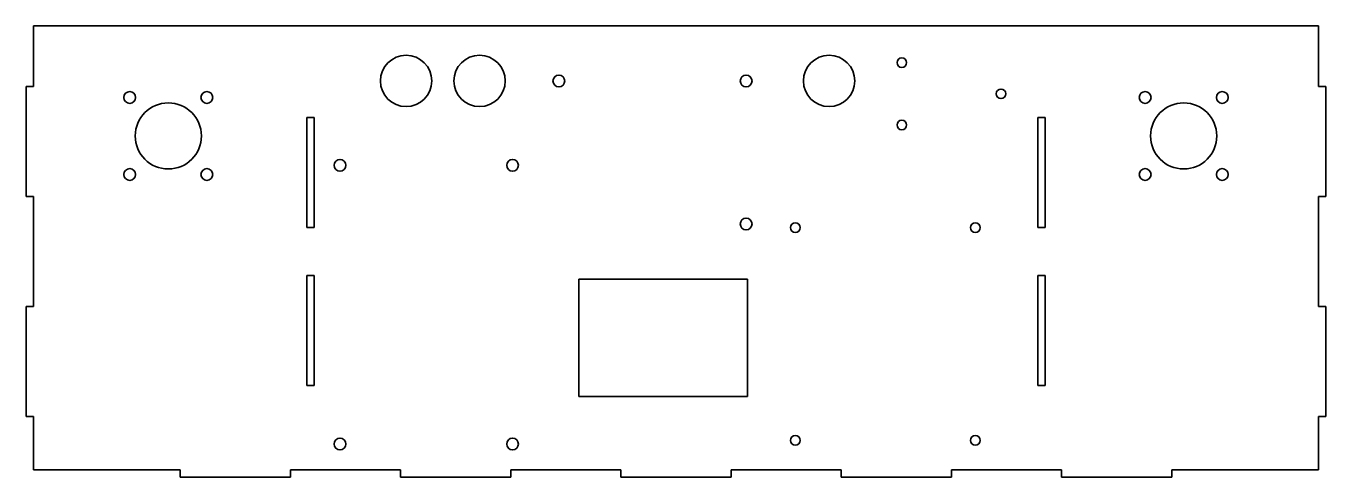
# Model space of a CAD drawing. Extents: x 33 to 387, y 87 to 210.
import ezdxf

# ---------------------------------------------------------------- set-up
doc = ezdxf.new("R2010")
doc.units = 0

msp = doc.modelspace()

# ---------------------------------------------------------------- linework, layer by layer
at = {"color": 7, "lineweight": 35}
for p, q in [((385, 210), (35, 210)), ((35, 193.5), (35, 210)), ((385, 193.5), (385, 210)), ((33, 163.5), (33, 193.5)), ((33, 193.5), (35, 193.5)), ((385, 193.5), (387, 193.5)), ((387, 193.5), (387, 163.5)), ((111.5, 185), (109.5, 185)), ((109.5, 155), (109.5, 185)), ((111.5, 185), (111.5, 155)), ((308.5, 185), (310.5, 185)), ((308.5, 185), (308.5, 155)), ((310.5, 155), (310.5, 185)), ((33, 163.5), (35, 163.5)), ((35, 133.5), (35, 163.5)), ((385, 133.5), (385, 163.5)), ((385, 163.5), (387, 163.5)), ((109.5, 155), (111.5, 155)), ((310.5, 155), (308.5, 155)), ((109.5, 142), (109.5, 112)), ((109.5, 142), (111.5, 142)), ((111.5, 112), (111.5, 142)), ((310.5, 142), (308.5, 142)), ((308.5, 112), (308.5, 142)), ((310.5, 142), (310.5, 112)), ((183.5, 141), (183.5, 109)), ((183.5, 141), (229.5, 141)), ((229.5, 109), (229.5, 141)), ((33, 103.5), (33, 133.5)), ((33, 133.5), (35, 133.5)), ((385, 133.5), (387, 133.5)), ((387, 133.5), (387, 103.5)), ((111.5, 112), (109.5, 112)), ((308.5, 112), (310.5, 112)), ((229.5, 109), (183.5, 109)), ((33, 103.5), (35, 103.5)), ((35, 89), (35, 103.5)), ((385, 89), (385, 103.5)), ((385, 103.5), (387, 103.5)), ((35, 89), (75, 89)), ((75, 89), (75, 87)), ((105, 89), (105, 87)), ((105, 89), (135, 89)), ((135, 89), (135, 87)), ((165, 89), (165, 87)), ((165, 89), (195, 89)), ((195, 89), (195, 87)), ((225, 89), (225, 87)), ((225, 89), (255, 89)), ((255, 89), (255, 87)), ((285, 89), (285, 87)), ((285, 89), (315, 89)), ((315, 89), (315, 87)), ((345, 89), (345, 87)), ((345, 89), (385, 89)), ((75, 87), (105, 87)), ((135, 87), (165, 87)), ((195, 87), (225, 87)), ((255, 87), (285, 87)), ((315, 87), (345, 87))]:
    msp.add_line(p, q, dxfattribs=at)
for centre, radius in [((136.5, 195), 7), ((156.5, 195), 7), ((251.699997, 195), 7), ((271.500366, 200), 1.3), ((178.100006, 195), 1.6), ((229.100006, 195), 1.6), ((61.25, 190.5), 1.6), ((82.25, 190.5), 1.6), ((298.5, 191.5), 1.3), ((337.75, 190.5), 1.6), ((358.75, 190.5), 1.6), ((71.75, 180), 9), ((348.25, 180), 9), ((271.500366, 183), 1.3), ((118.5, 172), 1.6), ((165.5, 172), 1.6), ((61.25, 169.5), 1.6), ((82.25, 169.5), 1.6), ((337.75, 169.5), 1.6), ((358.75, 169.5), 1.6), ((229.100006, 156), 1.6), ((242.5, 155), 1.3), ((291.5, 155), 1.3), ((118.5, 96), 1.6), ((165.5, 96), 1.6), ((242.5, 97), 1.3), ((291.5, 97), 1.3)]:
    msp.add_circle(centre, radius, dxfattribs=at)

doc.saveas('drawing.dxf')
